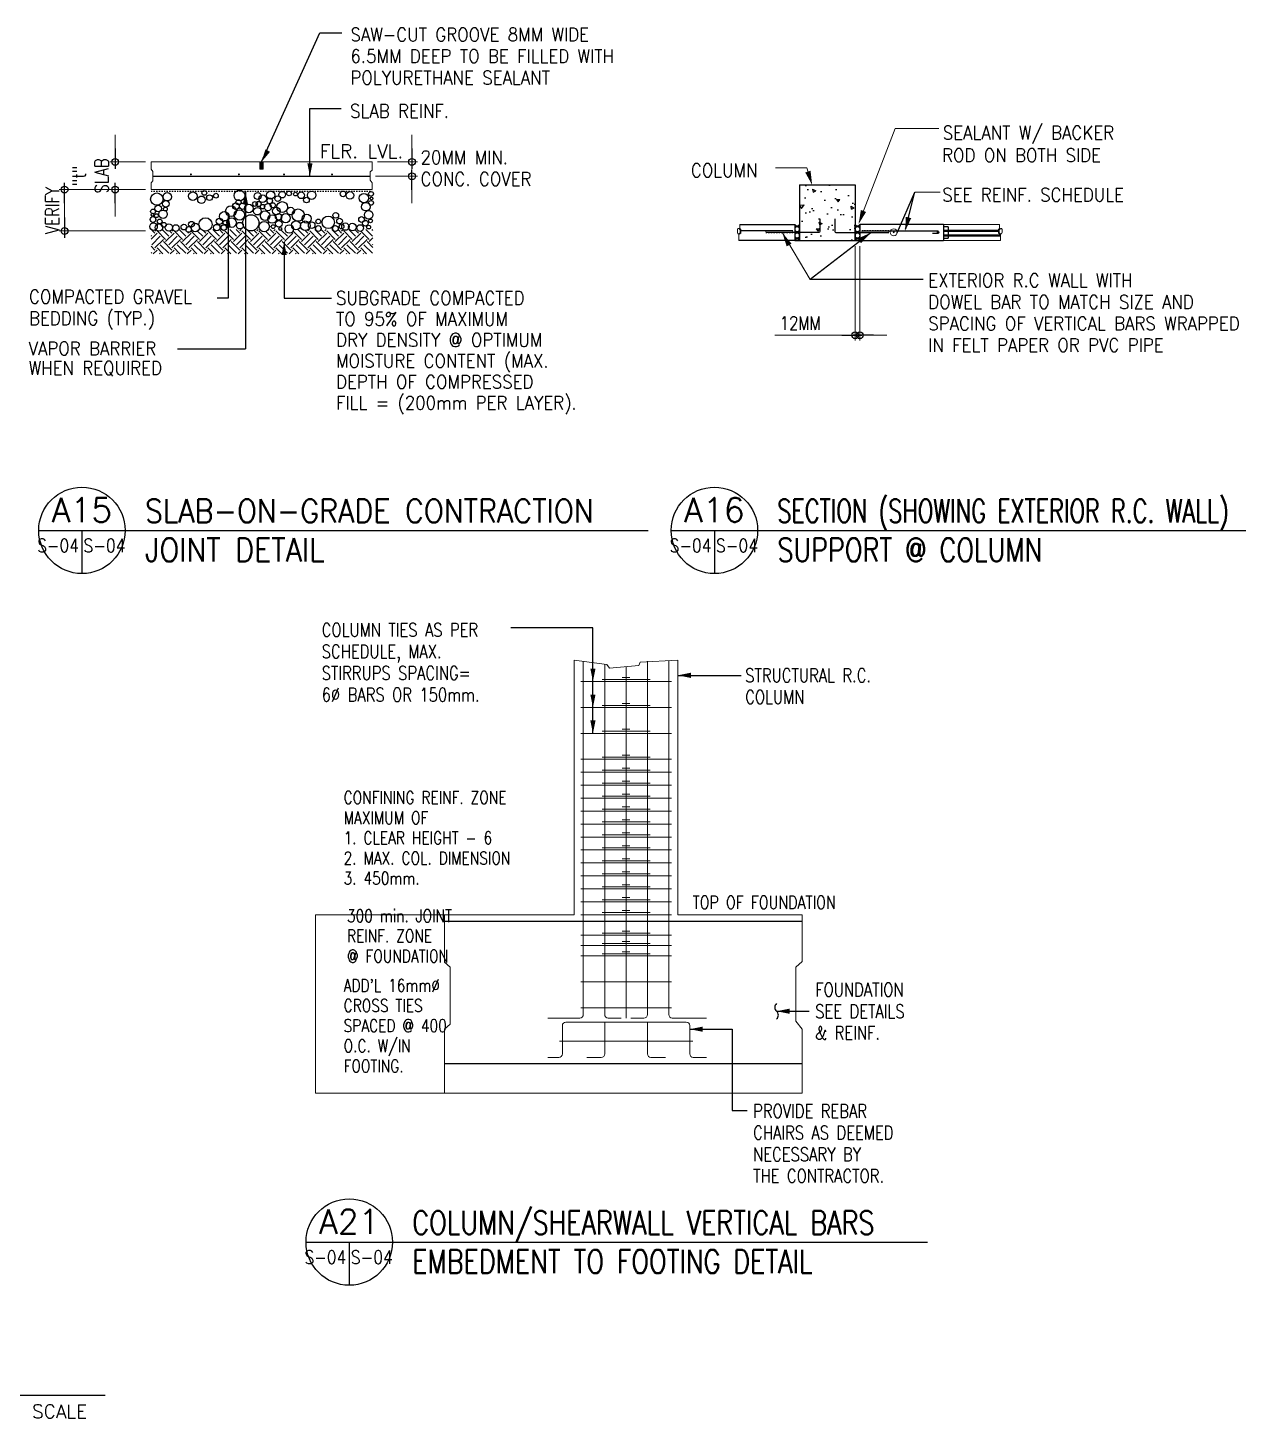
# Model space of a CAD drawing. Header units: millimetres. Extents: x 3475 to 3878, y 2024 to 2251.
# Drawn here: x 3729.2 to 3822.4, y 2025.2 to 2132.3 of the extents above; entities that cross this region are included whole.
import ezdxf
from ezdxf.enums import TextEntityAlignment as Align

# ---------------------------------------------------------------- set-up
doc = ezdxf.new("R2010")
doc.units = ezdxf.units.MM
doc.linetypes.add('HID', pattern=[0.3, 0.2, -0.1])
doc.linetypes.add('HIDDEN2', pattern=[0.1875, 0.125, -0.0625])
for name, color, linetype in [('1R', 1, 'Continuous'), ('3G', 3, 'Continuous'), ('5B', 5, 'Continuous'), ('6M', 6, 'Continuous'), ('8G', 8, 'Continuous'), ('DIM', 8, 'Continuous'), ('SHE', 8, 'Continuous'), ('TG', 3, 'Continuous'), ('title', 3, 'Continuous')]:
    doc.layers.add(name, color=color, linetype=linetype)
for name, color, linetype, lineweight in [('2Y', 3, 'Continuous', 9), ('4C', 4, 'Continuous', 9), ('ST-DIM_E', 250, 'Continuous', 13)]:
    doc.layers.add(name, color=color, linetype=linetype, lineweight=lineweight)
doc.styles.add('100CL', font='romans.shx', dxfattribs={"height": 250})
doc.styles.add('175CL', font='ROMANS.shx', dxfattribs={"height": 0.45})
doc.styles.add('Dimension Text', font='simplex.shx')
doc.styles.add('ROMANS', font='romans.shx', dxfattribs={"width": 0.8})
doc.dimstyles.new('Dim100', dxfattribs={"dimtxt": 0.2, "dimasz": 0.1, "dimexe": 0.1, "dimexo": 0.1, "dimgap": 0.1, "dimtad": 1, "dimzin": 0, "dimdsep": 46, "dimtxsty": 'Dimension Text', "dimblk": 'ARCHTICK', "dimcen": 0.1, "dimdle": 0.1, "dimclrd": 1, "dimclre": 1, "dimclrt": 4, "dimadec": 0, "dimazin": 0, "dimtfac": 1, "dimtix": 1, "dimtmove": 1, "dimatfit": 3, "dimfxl": 1, "dimtolj": 1, "dimtzin": 0, "dimarcsym": 0})
doc.dimstyles.new('DIM150', dxfattribs={"dimscale": 150, "dimtxt": 2.5, "dimasz": 2.5, "dimexe": 1, "dimexo": 1, "dimgap": 1, "dimtad": 1, "dimdec": 0, "dimzin": 0, "dimdsep": 46, "dimtxsty": 'ROMANS', "dimblk": 'DIM1', "dimcen": 1, "dimclrd": 8, "dimclre": 8, "dimclrt": 3, "dimadec": 0, "dimazin": 0, "dimtfac": 1, "dimtdec": 0, "dimtofl": 0, "dimtmove": 0, "dimatfit": 3, "dimfxl": 1, "dimtolj": 1, "dimtzin": 0, "dimarcsym": 0})

# ---------------------------------------------------------------- blocks, each defined once
blk = doc.blocks.new('DIMBLK')
at = {"layer": '2Y'}
blk.add_lwpolyline([(-5, 0, 2, 0, 0), (0, 0, 0, 0, 0)], format="xyseb", dxfattribs=at)
blk = doc.blocks.new('DIM1')
at = {"color": 0}
blk.add_line((-1, 0), (0.5, 0), dxfattribs=at)
at = {"color": 3}
blk.add_circle((0, 0), 0.25, dxfattribs=at)
blk = doc.blocks.new('*D74')
at = {"layer": 'Defpoints', "color": 0, "transparency": 16777216}
for p in [(279322, -40283), (279451, -40283), (279451, -42912)]:
    blk.add_point(p, dxfattribs=at)
at = {"layer": 'TG', "color": 8, "lineweight": -2, "transparency": 16777216}
for p, q in [((279322, -40433), (279322, -43062)), ((279451, -40433), (279451, -43062)), ((278947, -42912), (277088, -42912)), ((279826, -42912), (280201, -42912))]:
    blk.add_line(p, q, dxfattribs=at)
at = {"layer": 'TG', "color": 8, "lineweight": -2, "transparency": 16777216, "xscale": 375, "yscale": 375, "zscale": 375}
blk.add_blockref('DIM1', (279322, -42912), dxfattribs=at)
at = {"layer": 'TG', "color": 8, "lineweight": -2, "transparency": 16777216, "xscale": 375, "yscale": 375, "zscale": 375, "rotation": 180}
blk.add_blockref('DIM1', (279451, -42912), dxfattribs=at)
at = {"layer": 'TG', "color": 3, "transparency": 16777216, "insert": (277795, -42575), "char_height": 375, "attachment_point": 5, "style": 'ROMANS'}
blk.add_mtext('\\A1;12MM', dxfattribs=at)
blk = doc.blocks.new('_ArchTick')
at = {"color": 0, "linetype": 'ByBlock', "const_width": 0.15}
blk.add_lwpolyline([(-0.5, -0.5), (0.5, 0.5)], dxfattribs=at)
blk = doc.blocks.new('*D81')
at = {"layer": 'Defpoints', "color": 0, "transparency": 16777216}
for p in [(264335, -59013), (267920, -59013), (267920, -63968)]:
    blk.add_point(p, dxfattribs=at)
at = {"layer": 'DIM', "color": 1, "lineweight": -2, "transparency": 16777216}
for p, q in [((267920, -59013), (264335, -59013)), ((264335, -63968), (264335, -59013)), ((267920, -63968), (264335, -63968))]:
    blk.add_line(p, q, dxfattribs=at)
at = {"layer": 'DIM', "color": 1, "lineweight": -2, "transparency": 16777216, "xscale": 0.1, "yscale": 0.1, "zscale": 0.1}
for p, rotation in [((264335, -59013), 90), ((264335, -63968), 270)]:
    blk.add_blockref('_ArchTick', p, dxfattribs=dict(at, rotation=rotation))
at = {"layer": 'DIM', "color": 4, "transparency": 16777216, "insert": (264335, -61168), "char_height": 0.2, "attachment_point": 5, "rotation": 90, "style": 'Dimension Text'}
blk.add_mtext('\\A1;FOOTING "t"', dxfattribs=at)
blk = doc.blocks.new('*D82')
at = {"layer": 'Defpoints', "color": 0, "transparency": 16777216}
for p in [(259765, -38096), (258769, -38864), (259765, -38864)]:
    blk.add_point(p, dxfattribs=at)
at = {"layer": 'DIM', "color": 8, "lineweight": -2, "transparency": 16777216}
for p, q in [((258769, -37721), (258769, -37346)), ((259615, -38096), (258619, -38096)), ((259615, -38864), (258619, -38864)), ((258769, -39239), (258769, -39614))]:
    blk.add_line(p, q, dxfattribs=at)
at = {"layer": 'DIM', "color": 8, "lineweight": -2, "transparency": 16777216, "xscale": 375, "yscale": 375, "zscale": 375}
for p, rotation in [((258769, -38096), 270), ((258769, -38864), 90)]:
    blk.add_blockref('DIM1', p, dxfattribs=dict(at, rotation=rotation))
at = {"layer": 'DIM', "color": 3, "transparency": 16777216, "insert": (258083, -38480), "char_height": 375, "attachment_point": 5, "rotation": 90, "style": 'ROMANS'}
blk.add_mtext('\\A1;"t"\\PSLAB', dxfattribs=at)
blk = doc.blocks.new('*D83')
at = {"layer": 'Defpoints', "color": 0, "transparency": 16777216}
for p in [(259765, -38864), (257364, -40015), (259765, -40015)]:
    blk.add_point(p, dxfattribs=at)
at = {"layer": 'DIM', "color": 8, "lineweight": -2, "transparency": 16777216}
for p, q in [((259615, -38864), (257214, -38864)), ((257364, -39239), (257364, -39640)), ((259615, -40015), (257214, -40015))]:
    blk.add_line(p, q, dxfattribs=at)
at = {"layer": 'DIM', "color": 8, "lineweight": -2, "transparency": 16777216, "xscale": 375, "yscale": 375, "zscale": 375}
for p, rotation in [((257364, -38864), 90), ((257364, -40015), 270)]:
    blk.add_blockref('DIM1', p, dxfattribs=dict(at, rotation=rotation))
at = {"layer": 'DIM', "color": 3, "transparency": 16777216, "insert": (257026, -39440), "char_height": 375, "attachment_point": 5, "rotation": 90, "style": 'ROMANS'}
blk.add_mtext('\\A1;VERIFY', dxfattribs=at)
blk = doc.blocks.new('*D85')
at = {"layer": 'Defpoints', "color": 0, "transparency": 16777216}
for p in [(265907, -38096), (265853, -38495), (267012, -38495)]:
    blk.add_point(p, dxfattribs=at)
at = {"layer": 'DIM', "color": 8, "lineweight": -2, "transparency": 16777216}
for p, q in [((267012, -37721), (267012, -37346)), ((266057, -38096), (267162, -38096)), ((266003, -38495), (267162, -38495)), ((267012, -38870), (267012, -39245))]:
    blk.add_line(p, q, dxfattribs=at)
at = {"layer": 'DIM', "color": 8, "lineweight": -2, "transparency": 16777216, "xscale": 375, "yscale": 375, "zscale": 375}
for p, rotation in [((267012, -38096), 270), ((267012, -38495), 90)]:
    blk.add_blockref('DIM1', p, dxfattribs=dict(at, rotation=rotation))
blk = doc.blocks.new('A$C6C0B0B06')
at = {"layer": 'title', "color": 2}
for p, q in [((0, 0), (16, 0)), ((8, 0), (8, -8))]:
    blk.add_line(p, q, dxfattribs=at)
blk.add_circle((8, 0), 8, dxfattribs=at)
at = {"layer": 'title', "color": 5, "style": 'ROMANS'}
blk.add_attdef('A', text='', height=4.5, dxfattribs=at).set_placement((8, 3.8), align=Align.MIDDLE)
at = {"layer": 'title', "color": 2, "style": 'ROMANS'}
for width, p, p2 in [(1.138397, (-0.28, -4.05), (7.44, -4.05)), (1.147089, (8.29, -4.05), (16.07, -4.05))]:
    blk.add_attdef('S-1', text='', height=2.5, dxfattribs=dict(at, width=width)).set_placement(p, p2, align=Align.FIT)
blk = doc.blocks.new('A$C9b866f26')
at = {"layer": 'SHE'}
h = blk.add_hatch(dxfattribs=at)
h.set_pattern_fill('ANSI31', color=256, scale=100, angle=315, style=0)
h.set_pattern_definition([(0, (17058.872, -8642.788), (4e-15, 12.5), [])])
h.paths.add_polyline_path([(25433.599, 11316.06), (25433.599, 11116.06), (25525.724, 11116.06), (25525.724, 11316.06)])
h = blk.add_hatch(dxfattribs=at)
h.set_pattern_fill('AR-CONC', color=256, scale=129.107831, angle=315, style=0)
h.set_pattern_definition([(5, (38211.45, 62635.44), (597.52, -712.097), [96.831, -1065.14]), (310, (38211.4, 62635.4), (560.029, 813.37), [77.465, -852.112]), (55.4514, (38261.2, 62576.1), (1157.549, 101.271), [82.294, -905.23]), (1.1842, (38394, 62818), (823.21, -1125.424), [145.246, -1597.71]), (51.6356, (38462.6, 62724.2), (1742.583, 36.02), [123.44, -1357.844]), (306.1842, (38394, 62818), (1742.583, 36.02), [116.197, -1278.168]), (336, (38439.7, 62681.1), (177.372, -912.497), [96.831, -1065.14]), (281, (38439.7, 62681.1), (884.141, 439.881), [77.465, -852.112]), (26.4514, (38454.5, 62605.05), (1061.512, -472.617), [82.294, -905.23]), (352.5, (38211.45, 62635.44), (315.01, 292.8078), [0, -841.783, 0, -865.0225, 0, -855.3394]), (322.5, (38211.45, 62635.44), (600.2345, 119.9062), [0, -493.192, 0, -822.417, 0, -325.9973]), (282.5, (38007.86, 62839.02), (466.7516, -507.9337), [0, -322.7696, 0, -1007.041, 0, -1336.266]), (272.5, (37916.6, 62930.3), (623.797, -441.0194), [0, -419.6005, 0, -668.7786, 0, -948.9426])])
h.paths.add_polyline_path([(41969.266, 9128.72), (41969.266, 9580.597), (41969.266, 10678.014), (40419.972, 10678.014), (40419.972, 9128.72)])
h = blk.add_hatch(dxfattribs=at)
h.set_pattern_fill('EARTH', color=256, scale=1333.333333, angle=45, style=0)
h.set_pattern_definition([(45, (-68672.13, -4321.93), (4e-14, 471.4045), [333.3333, -333.3333]), (45, (-68760.5, -4233.54), (4e-14, 471.4045), [333.3333, -333.3333]), (45, (-68848.9, -4145.15), (4e-14, 471.4045), [333.3333, -333.3333]), (135, (-68848.9, -4086.22), (-471.4045, 4e-14), [333.3333, -333.3333]), (135, (-68760.5, -3997.84), (-471.4045, 4e-14), [333.3333, -333.3333]), (135, (-68672.13, -3909.45), (-471.4045, 4e-14), [333.3333, -333.3333])])
h.paths.add_polyline_path([(24173.027, 9435.541), (24041.428, 9435.541, -0.353669216), (23809.212, 9435.541), (23745.96, 9435.541, -0.592742131), (23537.658, 9435.541), (23536.163, 9435.541, -0.947575717), (23378.095, 9435.541), (23361.829, 9435.541, -0.245206354), (23288.601, 9435.541), (23182.249, 9435.541, -0.597067784), (23019.673, 9435.541), (22988.26, 9435.541, -0.525697708), (22820.432, 9435.541), (22716.475, 9435.541, -0.525697708), (22548.647, 9435.541), (22545.688, 9435.541, -0.342662423), (22416.241, 9435.541), (22416.241, 8761.844), (24831.783, 8761.844), (25465.937, 9403.999, -0.075604532), (25435.788, 9435.541), (25306.199, 9435.541, -0.292915299), (25064.211, 9435.541), (24488.84, 9435.541, -0.387201701), (24383.612, 9435.541), (24304.1, 9435.541, -0.451635815)])
h.paths.add_polyline_path([(25465.937, 9403.999), (24831.783, 8761.844), (28574.064, 8761.844), (28574.064, 9435.541), (28300.519, 9435.541, -0.597067784), (28137.943, 9435.541), (28085.393, 9435.541, -0.449203339), (27927.593, 9435.541), (27868.663, 9435.541, -0.324615855), (27749, 9435.541), (27606.262, 9435.541, -0.664875702), (27460.293, 9435.541), (27131.371, 9435.541, -0.664875907), (26985.402, 9435.541), (26775.753, 9435.541, -0.328050443), (26618.213, 9435.541), (26481.097, 9435.541, -0.176544847), (26394.007, 9435.541), (26371.144, 9435.541, -0.862456228), (26136.275, 9435.541), (26038.597, 9435.541, -0.623067421), (25967.549, 9435.541), (25673.341, 9435.541, -0.427496397)])
at = {"layer": '1R'}
for p, q in [((44422.315, 9422.325), (45952.099, 9422.325)), ((44422.315, 9396.504), (45952.099, 9396.504)), ((44422.315, 9291.793), (46005.514, 9291.793)), ((44422.315, 9265.971), (46005.514, 9265.971))]:
    blk.add_line(p, q, dxfattribs=at)
at = {"layer": '2Y', "color": 8}
for p, q in [((42082.459, 9639.262), (43076.773, 12248.302)), ((43076.773, 12248.302), (44289.443, 12248.302)), ((40623.678, 11148.082), (39758.12, 11148.082)), ((40758.191, 10727.205), (40623.678, 11148.082)), ((43624.681, 10473.929), (44331.485, 10473.929)), ((39946.515, 9345.99), (40718.442, 8050.404))]:
    blk.add_line(p, q, dxfattribs=at)
at = {"layer": '2Y', "color": 2}
for p, q in [((25433.599, 11316.06), (22412.32, 11316.06)), ((25433.599, 11116.06), (25433.599, 11316.06)), ((28553.986, 11316.06), (25525.724, 11316.06)), ((25525.724, 11316.06), (25525.724, 11116.06)), ((25525.724, 11116.06), (25433.599, 11116.06)), ((22412.32, 10548.351), (25483.864, 10548.351)), ((25483.864, 10548.351), (28553.986, 10548.351))]:
    blk.add_line(p, q, dxfattribs=at)
at = {"layer": '2Y', "color": 1}
for p, q in [((22412.32, 11316.06), (22412.32, 11116.99)), ((28553.986, 11089.226), (28553.986, 11316.06)), ((22412.32, 11116.99), (22459.286, 11054.255)), ((22459.286, 11054.255), (22459.286, 10786.423)), ((28500.038, 11044.603), (28553.986, 11089.226)), ((28500.038, 10804.754), (28500.038, 11044.603)), ((22459.286, 10786.423), (22412.32, 10738.165)), ((22412.32, 10738.165), (22412.32, 10548.351)), ((28553.986, 10732.242), (28500.038, 10804.754)), ((28553.986, 10548.351), (28553.986, 10732.242))]:
    blk.add_line(p, q, dxfattribs=at)
at = {"layer": '2Y'}
for p, q in [((44422.315, 9580.597), (45978.807, 9580.597)), ((44422.315, 9128.72), (46005.514, 9128.72))]:
    blk.add_line(p, q, dxfattribs=at)
at = {"layer": '2Y', "color": 2, "linetype": 'Continuous'}
for p, q in [((34166.045, -2525.311), (34166.045, -9600.913)), ((35070.613, -2649.196), (34166.045, -2525.311)), ((35149.095, -2747.264), (35070.613, -2649.196)), ((35958.449, -2678.616), (35149.095, -2747.264)), ((35997.691, -2580.548), (35958.449, -2678.616)), ((37044.951, -2525.311), (35997.691, -2580.548)), ((37044.951, -9600.913), (37044.951, -2525.311)), ((34166.045, -9600.913), (30567.412, -9600.913)), ((40492.998, -9600.913), (37044.951, -9600.913)), ((30567.412, -14556.09), (40492.998, -14556.09))]:
    blk.add_line(p, q, dxfattribs=at)
at = {"layer": '2Y', "color": 1, "linetype": 'Continuous'}
for p, q in [((30567.412, -9600.913), (30567.412, -10920.485)), ((40492.998, -10898.106), (40492.998, -9600.913)), ((30567.412, -10920.485), (30724.122, -11054.759)), ((30724.122, -11054.759), (30724.122, -12643.669)), ((40325.292, -11054.759), (40492.998, -10898.106)), ((40325.292, -12554.153), (40325.292, -11054.759)), ((30724.122, -12643.669), (30567.412, -12777.943)), ((40492.998, -12777.943), (40325.292, -12554.153)), ((30567.412, -12777.943), (30567.412, -14556.09)), ((40492.998, -14556.09), (40492.998, -12777.943))]:
    blk.add_line(p, q, dxfattribs=at)
at = {"layer": '2Y'}
for points in [[(38733.732, 9469.087), (38774.143, 9432.058), (38774.143, 9344.536), (38732.89, 9311.715), (38714.368, 9315.081), (38697.53, 9360.526), (38698.372, 9442.999), (38712.685, 9466.562)], [(46011.774, 9469.087), (45971.363, 9432.058), (45971.363, 9344.536), (46012.616, 9311.715), (46031.138, 9315.081), (46047.976, 9360.526), (46047.134, 9442.999), (46032.822, 9466.562)]]:
    blk.add_lwpolyline(points, close=True, dxfattribs=at)
for points in [[(38766.7, 9580.597), (38766.7, 9464.125), (38793.407, 9437.428), (38793.407, 9337.316), (38739.992, 9297.271), (38739.992, 9128.72)], [(45978.807, 9580.597), (45978.807, 9464.125), (45952.099, 9437.428), (45952.099, 9337.316), (46005.514, 9297.271), (46005.514, 9128.72)]]:
    blk.add_lwpolyline(points, dxfattribs=at)
at = {"layer": '2Y', "linetype": 'HIDDEN2', "ltscale": 0.1}
for points in [[(40238.328, 9410.544), (39483.844, 9410.544), (39483.844, 9345.99), (40238.328, 9345.99)], [(42150.911, 9410.544), (42905.395, 9410.544), (42905.395, 9345.99), (42150.911, 9345.99)]]:
    blk.add_lwpolyline(points, close=True, dxfattribs=at)
at = {"layer": '2Y', "const_width": 25.822}
for points in [[(43027.422, 9362.067, 1), (43053.243, 9362.067, 1)], [(44245.887, 9362.067, 1), (44271.709, 9362.067, 1)]]:
    blk.add_lwpolyline(points, format="xyb", close=True, dxfattribs=at)
at = {"layer": '2Y'}
blk.add_circle((43040.332, 9362.067), 96.292, dxfattribs=at)
at = {"layer": '3G', "color": 4, "linetype": 'HID'}
blk.add_line((22412.32, 10502.199), (28553.986, 10502.199), dxfattribs=at)
at = {"layer": '3G'}
for p, q in [((40419.972, 10678.014), (41969.266, 10678.014)), ((40419.972, 10678.014), (40419.972, 9128.72)), ((41969.266, 10678.014), (41969.266, 9128.72)), ((38766.7, 9580.597), (40290.864, 9580.597)), ((44422.315, 9580.597), (42098.374, 9580.597)), ((44422.315, 9580.597), (44422.315, 9128.72)), ((44551.423, 9516.043), (44422.315, 9516.043)), ((44551.423, 9516.043), (44551.423, 9193.274)), ((40419.972, 9128.72), (38739.992, 9128.72)), ((40419.972, 9128.72), (41969.266, 9128.72)), ((41969.266, 9128.72), (44422.315, 9128.72)), ((44422.315, 9193.274), (44551.423, 9193.274))]:
    blk.add_line(p, q, dxfattribs=at)
for points in [[(40290.864, 9580.597), (40290.864, 9128.72), (40419.972, 9128.72), (40419.972, 9580.597)], [(42098.374, 9580.597), (42098.374, 9128.72), (41969.266, 9128.72), (41969.266, 9580.597)]]:
    blk.add_lwpolyline(points, dxfattribs=at)
at = {"layer": '4C', "color": 4, "linetype": 'Continuous'}
for p, q in [((34417.949, -2559.81), (34417.949, -12377.342)), ((35011.723, -2641.131), (35011.723, -12377.342)), ((36199.272, -2559.81), (36199.272, -12377.342)), ((36793.047, -12377.342), (36793.047, -2538.598)), ((34939.751, -3065.797), (36271.245, -3065.797)), ((35497.539, -3008.219), (35713.457, -3008.219)), ((35605.498, -2708.553), (35605.498, -12473.305)), ((34345.976, -3123.375), (36865.019, -3123.375)), ((34345.976, -3843.101), (36865.019, -3843.101)), ((34939.751, -3785.523), (36271.245, -3785.523)), ((35497.539, -3727.945), (35713.457, -3727.945)), ((34345.976, -4562.828), (36865.019, -4562.828)), ((34939.751, -4505.25), (36271.245, -4505.25)), ((35497.539, -4447.672), (35713.457, -4447.672)), ((34345.976, -5282.554), (36865.019, -5282.554)), ((34939.751, -5224.976), (36271.245, -5224.976)), ((35497.539, -5167.398), (35713.457, -5167.398)), ((34345.976, -5642.418), (36865.019, -5642.418)), ((34939.751, -5584.84), (36271.245, -5584.84)), ((35497.539, -5527.261), (35713.457, -5527.261)), ((34345.976, -6002.281), (36865.019, -6002.281)), ((34939.751, -5944.703), (36271.245, -5944.703)), ((35497.539, -5887.125), (35713.457, -5887.125)), ((34345.976, -6362.144), (36865.019, -6362.144)), ((34939.751, -6304.566), (36271.245, -6304.566)), ((35497.539, -6246.988), (35713.457, -6246.988)), ((34345.976, -6722.007), (36865.019, -6722.007)), ((34939.751, -6664.429), (36271.245, -6664.429)), ((35497.539, -6606.851), (35713.457, -6606.851)), ((34345.976, -7081.871), (36865.019, -7081.871)), ((34939.751, -7024.293), (36271.245, -7024.293)), ((35497.539, -6966.714), (35713.457, -6966.714)), ((35497.539, -7326.578), (35713.457, -7326.578)), ((34345.976, -7441.734), (36865.019, -7441.734)), ((34939.751, -7384.156), (36271.245, -7384.156)), ((35497.539, -7686.441), (35713.457, -7686.441)), ((34345.976, -7801.597), (36865.019, -7801.597)), ((34939.751, -7744.019), (36271.245, -7744.019)), ((34939.751, -8103.882), (36271.245, -8103.882)), ((35497.539, -8046.304), (35713.457, -8046.304)), ((34345.976, -8161.46), (36865.019, -8161.46)), ((34939.751, -8463.746), (36271.245, -8463.746)), ((35497.539, -8406.167), (35713.457, -8406.167)), ((34345.976, -8521.324), (36865.019, -8521.324)), ((34345.976, -8881.187), (36865.019, -8881.187)), ((34939.751, -8823.609), (36271.245, -8823.609)), ((35497.539, -8766.031), (35713.457, -8766.031)), ((34345.976, -9241.05), (36865.019, -9241.05)), ((34939.751, -9183.472), (36271.245, -9183.472)), ((35497.539, -9125.894), (35713.457, -9125.894)), ((34345.976, -9600.913), (36865.019, -9600.913)), ((34939.751, -9543.335), (36271.245, -9543.335)), ((35497.539, -9485.757), (35713.457, -9485.757)), ((34345.976, -10169.497), (36865.019, -10169.497)), ((34939.751, -10111.919), (36271.245, -10111.919)), ((34939.751, -10399.81), (36271.245, -10399.81)), ((35497.539, -10054.341), (35713.457, -10054.341)), ((35497.539, -10342.232), (35713.457, -10342.232)), ((34345.976, -10457.388), (36865.019, -10457.388)), ((34345.976, -10745.279), (36865.019, -10745.279)), ((34939.751, -10687.7), (36271.245, -10687.7)), ((35497.539, -10630.122), (35713.457, -10630.122)), ((34345.976, -11465.005), (36865.019, -11465.005)), ((34345.976, -12184.732), (36865.019, -12184.732)), ((33429.923, -12473.305), (34321.986, -12473.305)), ((35470.851, -12473.305), (35107.687, -12473.305)), ((35740.144, -12473.305), (36103.309, -12473.305)), ((37838.65, -12473.305), (36889.01, -12473.305))]:
    blk.add_line(p, q, dxfattribs=at)
at = {"layer": '4C'}
for p, q in [((33835.628, -12683.509), (33835.628, -13469.023)), ((33931.592, -12587.546), (37279.404, -12587.546)), ((35011.723, -12587.546), (35011.723, -13469.023)), ((36199.272, -12587.546), (36199.272, -13469.023)), ((37375.367, -12683.509), (37375.367, -13469.023)), ((33755.091, -13118.736), (37460.933, -13118.736)), ((33429.923, -13564.987), (33739.665, -13564.987)), ((34512.145, -13564.987), (34915.76, -13564.987)), ((36295.236, -13564.987), (36702.77, -13564.987)), ((37471.331, -13564.987), (37838.65, -13564.987))]:
    blk.add_line(p, q, dxfattribs=at)
at = {"layer": '4C', "const_width": 26.667}
for points in [[(23533.539, 10970.185, -1), (23506.872, 10970.185, -1)], [(24866.872, 10970.185, -1), (24840.206, 10970.185, -1)], [(26092.451, 10970.185, 1), (26119.118, 10970.185, 1)], [(27425.785, 10970.185, 1), (27452.451, 10970.185, 1)]]:
    blk.add_lwpolyline(points, format="xyb", close=True, dxfattribs=at)
at = {"layer": '4C'}
for centre in [(40355.418, 9444.132), (40355.418, 9273.67), (42033.82, 9444.132), (42033.82, 9273.67)]:
    blk.add_circle(centre, 64.554, dxfattribs=at)
for centre, radius, start, end in [((40355.418, 9614.294), 74.622, 210.108744, 329.891256), ((40355.418, 9614.294), 84.951, 220.544957, 319.455043), ((40355.418, 9614.294), 95.28, 227.3497829, 312.6502171), ((40355.418, 9614.294), 105.608, 232.3194499, 307.6805501), ((42033.82, 9614.294), 74.622, 210.108744, 329.891256), ((42033.82, 9614.294), 84.951, 220.544957, 319.455043), ((42033.82, 9614.294), 95.28, 227.3497829, 312.6502171), ((42033.82, 9614.294), 105.608, 232.3194499, 307.6805501), ((40355.418, 9103.508), 105.608, 52.3194499, 127.6805501), ((40355.418, 9103.508), 95.28, 47.3497829, 132.6502171), ((40355.418, 9103.508), 84.951, 40.544957, 139.455043), ((40355.418, 9103.508), 74.622, 30.108744, 149.891256), ((42033.82, 9103.508), 105.608, 52.3194499, 127.6805501), ((42033.82, 9103.508), 95.28, 47.3497829, 132.6502171), ((42033.82, 9103.508), 84.951, 40.544957, 139.455043), ((42033.82, 9103.508), 74.622, 30.108744, 149.891256), ((33931.592, -12683.509), 95.964, 90, 180), ((37279.404, -12683.509), 95.964, 0, 90), ((33739.665, -13469.023), 95.964, 270, 0), ((34915.76, -13469.023), 95.964, 270, 0), ((36295.236, -13469.023), 95.964, 180, 270), ((37471.331, -13469.023), 95.964, 180, 270)]:
    blk.add_arc(centre, radius, start, end, dxfattribs=at)
at = {"layer": '4C', "color": 4, "linetype": 'Continuous'}
for centre, start, end in [((34321.986, -12377.342), 270, 0), ((35107.687, -12377.342), 180, 270), ((36103.309, -12377.342), 270, 0), ((36889.01, -12377.342), 180, 270)]:
    blk.add_arc(centre, 95.964, start, end, dxfattribs=at)
at = {"layer": '5B'}
for points in [[(40983.888, 9732.654), (40983.888, 9384.723, -0.414213562), (40958.066, 9358.901), (39483.844, 9358.901)], [(41405.351, 9732.654), (41405.351, 9384.723, 0.414213562), (41431.173, 9358.901), (42905.395, 9358.901)], [(42150.911, 9397.633), (44260.795, 9397.633, -1), (44260.795, 9325.53), (44113.905, 9325.53)]]:
    blk.add_lwpolyline(points, format="xyb", dxfattribs=at)
blk.add_lwpolyline([(40238.328, 9397.633), (38793.407, 9397.633)], dxfattribs=at)
at = {"layer": '6M', "color": 6}
blk.add_line((22459.286, 10916.851), (28500.038, 10916.851), dxfattribs=at)
at = {"layer": '6M', "color": 6, "linetype": 'Continuous'}
for p, q in [((30567.412, -9780.845), (40492.998, -9780.845)), ((30567.412, -13739.341), (40492.998, -13739.341))]:
    blk.add_line(p, q, dxfattribs=at)
at = {"layer": '8G'}
for p, q in [((25479.662, 11316.06), (27101.776, 14900.806)), ((27101.776, 14900.806), (27707.039, 14900.806)), ((26825.442, 10916.851), (26825.442, 12803.854)), ((26825.442, 12803.854), (27696.639, 12803.854)), ((25033.033, 10502.199), (25033.033, 6126.038)), ((24556.933, 9850.775), (24556.933, 7535.182)), ((26108.239, 9086.618), (26108.239, 7535.182)), ((24556.933, 7535.182), (24250.589, 7535.182)), ((26108.239, 7535.182), (27428.993, 7535.182)), ((23151.759, 6126.038), (25033.033, 6126.038)), ((34685.17, -1626.997), (32409.179, -1626.997)), ((34685.17, -4562.828), (34685.17, -1626.997)), ((37044.951, -2949.862), (38801.817, -2949.862)), ((39787.97, -12283.321), (40691.532, -12283.321)), ((37375.367, -12782.244), (38552.855, -12782.244)), ((38552.855, -12782.244), (38552.855, -15038.937)), ((38552.855, -15038.937), (38966.603, -15038.937))]:
    blk.add_line(p, q, dxfattribs=at)
at = {"layer": '8G', "color": 2}
for points in [[(25653.689, 11631.046, 143.945, 0, 0), (25479.662, 11316.06, 0, 0, 0)], [(26825.442, 11276.715, 143.945, 0, 0), (26825.442, 10916.851, 0, 0, 0)], [(25033.033, 10142.335, 143.945, 0, 0), (25033.033, 10502.199, 0, 0, 0)], [(24556.933, 9490.912, 143.945, 0, 0), (24556.933, 9850.775, 0, 0, 0)], [(26108.239, 8726.755, 143.945, 0, 0), (26108.239, 9086.618, 0, 0, 0)], [(34685.17, -2763.512, 143.945, 0, 0), (34685.17, -3123.375, 0, 0, 0)], [(37404.814, -2949.862, 143.945, 0, 0), (37044.951, -2949.862, 0, 0, 0)], [(34685.17, -3483.238, 143.945, 0, 0), (34685.17, -3843.101, 0, 0, 0)], [(34685.17, -4202.965, 143.945, 0, 0), (34685.17, -4562.828, 0, 0, 0)], [(40147.833, -12283.321, 143.945, 0, 0), (39787.97, -12283.321, 0, 0, 0)], [(37735.231, -12782.244, 143.945, 0, 0), (37375.367, -12782.244, 0, 0, 0)]]:
    blk.add_lwpolyline(points, format="xyseb", dxfattribs=at)
at = {"layer": '8G', "color": 4}
for centre, start, end in [((39877.422, -12176.476), 129.9365961, 230.0634039), ((39698.518, -12390.165), 309.9365961, 50.0634039)]:
    blk.add_arc(centre, 139.347, start, end, dxfattribs=at)
at = {"layer": 'Defpoints'}
blk.add_line((25433.599, 11316.06), (25525.724, 11316.06), dxfattribs=at)
at = {"layer": 'SHE'}
for p, q in [((43135.872, 9350.057), (43624.681, 10473.929)), ((43370.407, 9447.761), (43624.681, 10473.929)), ((42400.452, 9345.99), (40718.442, 8050.404)), ((43860.852, 8050.404), (40718.442, 8050.404))]:
    blk.add_line(p, q, dxfattribs=at)
at = {"layer": 'SHE', "color": 8}
for centre, radius in [((22573.304, 10283.48), 171.488), ((22863.515, 10349.393), 118.723), ((23574.386, 10361.948), 118.723), ((23892.446, 10454.853), 65.957), ((24214.693, 10377.641), 65.913), ((24868.611, 10382.175), 150.765), ((25375.119, 10366.73), 96.46), ((25733.382, 10394.52), 113.865), ((26052.907, 10406.726), 92.34), ((26245.125, 10440.834), 65.957), ((26422.895, 10422.629), 52.766), ((26583.495, 10388.941), 92.34), ((26873.706, 10388.941), 118.643), ((27744.34, 10428.488), 79.095), ((27937.395, 10385.174), 105.46), ((28324.762, 10309.845), 131.914), ((28522.633, 10428.488), 65.957), ((22612.879, 10019.83), 92.34), ((22823.941, 10151.655), 92.34), ((22810.75, 10006.647), 52.766), ((23813.926, 10263.602), 105.46), ((24037.552, 10323.028), 79.149), ((24633.887, 9950.081), 149.255), ((24769.78, 10085.882), 89.933), ((24843.903, 10196.992), 72.022), ((24955.088, 10085.882), 87.326), ((25129.717, 10019.411), 118.643), ((25300.368, 10147.679), 65.913), ((25367.163, 9947.012), 105.531), ((25399.827, 10147.61), 72.022), ((25511.012, 10292.657), 106.248), ((25511.012, 10073.537), 61.754), ((25659.258, 10061.191), 99.584), ((25708.674, 10234.028), 78.127), ((25795.151, 10110.573), 72.022), ((25893.982, 9950.081), 106.225), ((25931.043, 10295.756), 79.071), ((26054.582, 10061.191), 150.765), ((26289.306, 9950.081), 106.248), ((26728.601, 10257.115), 79.095), ((28377.528, 10072.56), 118.723), ((28522.633, 10178.02), 65.913), ((28535.825, 10296.663), 39.548), ((22467.773, 9716.632), 79.148), ((22467.773, 9940.735), 65.957), ((22454.582, 9848.457), 39.574), ((22560.113, 9822.092), 52.73), ((22652.453, 9663.902), 65.957), ((22744.793, 9861.64), 118.723), ((23536.278, 9584.807), 79.149), ((23925.32, 9579.157), 184.68), ((24312.687, 9666.134), 89.066), ((24448.579, 9801.935), 133.6), ((24473.287, 9629.097), 61.754), ((24649.801, 9629.167), 131.914), ((24649.801, 9629.167), 131.914), ((24867.564, 9842.389), 145.008), ((25185.205, 9624.354), 224.254), ((25554.565, 9518.894), 145.106), ((25580.947, 9822.092), 131.914), ((25778.819, 9729.815), 118.643), ((25955.751, 9789.589), 89.067), ((25963.499, 9597.989), 92.34), ((26153.413, 9752.553), 127.171), ((26437.552, 9555.024), 127.171), ((26499.321, 9838.971), 171.596), ((26696.983, 9542.679), 132.978), ((26734.045, 9740.207), 125.982), ((27058.386, 9663.902), 65.957), ((27335.406, 9637.537), 171.488), ((27542.281, 9831.299), 79.148), ((27647.603, 9671.853), 79.095), ((28258.805, 9716.632), 79.095), ((28364.336, 9611.172), 79.149), ((28456.676, 9848.457), 118.643), ((28509.442, 9677.084), 52.73), ((22480.964, 9518.894), 105.531), ((22632.561, 9493.296), 101.869), ((22768.454, 9567.37), 66.521), ((22904.346, 9493.296), 101.869), ((23100.961, 9479.347), 92.34), ((23325.215, 9505.712), 79.148), ((23457.129, 9439.799), 79.148), ((23641.809, 9492.529), 118.723), ((24238.564, 9493.296), 87.354), ((24436.226, 9493.296), 78.127), ((24881.802, 9545.259), 92.278), ((25805.201, 9518.894), 52.73), ((26003.073, 9452.982), 39.574), ((26253.71, 9452.982), 118.723), ((26873.706, 9558.442), 92.34), ((27058.386, 9466.164), 79.149), ((27533.277, 9466.164), 79.148), ((27704.766, 9518.894), 65.913), ((27808.831, 9517.987), 101.869), ((28006.493, 9505.642), 105.543), ((28219.231, 9479.347), 92.34), ((28456.676, 9505.712), 52.766)]:
    blk.add_circle(centre, radius, dxfattribs=at)
at = {"layer": 'title', "color": 2}
for p, q in [((19293.534, 1078.02), (36215.809, 1078.02)), ((36859.737, 1078.02), (54110.689, 1078.02)), ((26717.809, -18696.98), (43979.859, -18696.98)), ((-12232.05, -22946.98), (21138.962, -22946.98))]:
    blk.add_line(p, q, dxfattribs=at)
at = {"layer": '2Y', "color": 8}
for p, xscale, yscale, zscale, rotation in [((40773.913, 10678.014), 77.4646985473587, 77.4646985473587, 77.4646985473587, 287.7239758135302), ((42064.298, 9590.918), 77.46469854732025, 77.46469854732025, 77.46469854732025, 249.4107416144917), ((43357.986, 9397.633), 77.46469854733508, 77.46469854733508, 77.46469854733508, 256.0830204988808), ((39946.515, 9345.99), 77.46469854733989, 77.46469854733989, 77.46469854733989, 118.9448395741794), ((42400.452, 9345.99), 77.46469854735477, 77.46469854735477, 77.46469854735477, 35.3267763949085)]:
    blk.add_blockref('DIMBLK', p, dxfattribs=dict(at, xscale=xscale, yscale=yscale, zscale=zscale, rotation=rotation))
at = {"layer": 'title'}
ref = blk.add_blockref('A$C6C0B0B06', (19293.534, 1078.02), dxfattribs=dict(at, xscale=150, yscale=150, zscale=150))
ref.add_attrib('A', 'A15', dxfattribs={"color": 5, "height": 675, "style": 'ROMANS'}).set_placement((20493.534, 1648.574), align=Align.MIDDLE)
ref.add_attrib('S-1', 'S-04', dxfattribs={"color": 2, "height": 375, "style": 'ROMANS', "width": 0.772483}).set_placement((19251.199, 470.931), (20409.924, 470.931), align=Align.FIT)
ref.add_attrib('S-1', 'S-04', dxfattribs={"color": 2, "height": 375, "style": 'ROMANS', "width": 0.778382}).set_placement((20536.728, 470.931), (21704.3, 470.931), align=Align.FIT)
ref = blk.add_blockref('A$C6C0B0B06', (36859.737, 1078.02), dxfattribs=dict(at, xscale=150, yscale=150, zscale=150))
ref.add_attrib('A', 'A16', dxfattribs={"color": 5, "height": 675, "style": 'ROMANS'}).set_placement((38059.737, 1648.574), align=Align.MIDDLE)
ref.add_attrib('S-1', 'S-04', dxfattribs={"color": 2, "height": 375, "style": 'ROMANS', "width": 0.772483}).set_placement((36817.402, 470.931), (37976.127, 470.931), align=Align.FIT)
ref.add_attrib('S-1', 'S-04', dxfattribs={"color": 2, "height": 375, "style": 'ROMANS', "width": 0.778382}).set_placement((38102.931, 470.931), (39270.504, 470.931), align=Align.FIT)
ref = blk.add_blockref('A$C6C0B0B06', (26717.809, -18696.98), dxfattribs=dict(at, xscale=150, yscale=150, zscale=150))
ref.add_attrib('A', 'A21', dxfattribs={"color": 5, "height": 675, "style": 'ROMANS'}).set_placement((27917.809, -18126.426), align=Align.MIDDLE)
ref.add_attrib('S-1', 'S-04', dxfattribs={"color": 2, "height": 375, "style": 'ROMANS', "width": 0.772483}).set_placement((26675.474, -19304.069), (27834.199, -19304.069), align=Align.FIT)
ref.add_attrib('S-1', 'S-04', dxfattribs={"color": 2, "height": 375, "style": 'ROMANS', "width": 0.778382}).set_placement((27961.003, -19304.069), (29128.575, -19304.069), align=Align.FIT)
at = {"layer": 'TG', "style": '100CL', "width": 0.9}
for s, p in [('SAW-CUT GROOVE 8MM WIDE', (27951.007, 14668.406)), ('6.5MM DEEP TO BE FILLED WITH', (27951.007, 14068.406)), ('POLYURETHANE SEALANT', (27951.007, 13468.406)), ('SLAB REINF.', (27940.608, 12542.777)), ('SEALANT W/ BACKER', (44402.246, 11939.894)), ('20MM MIN.', (29897.616, 11253.401)), ('ROD ON BOTH SIDE', (44384.388, 11314.894)), ('COLUMN', (37405.054, 10896.398)), ('CONC. COVER', (29897.616, 10653.401)), ('SEE REINF. SCHEDULE', (44387.357, 10214.872)), ('EXTERIOR R.C WALL WITH', (43998.337, 7838.7)), ('COMPACTED GRAVEL', (19022.635, 7384.985)), ('SUBGRADE COMPACTED ', (27550.497, 7348.657)), ('DOWEL BAR TO MATCH SIZE AND', (43998.337, 7238.7)), ('BEDDING (TYP.)', (19022.635, 6784.985)), ('TO 95% OF MAXIMUM', (27550.497, 6766.022)), ('SPACING OF VERTICAL BARS WRAPPED', (43998.337, 6638.7)), ('VAPOR BARRIER', (19012.697, 5945.364)), ('DRY DENSITY @ OPTIMUM', (27550.497, 6183.386)), ('IN FELT PAPER OR PVC PIPE', (43998.337, 6038.7)), ('MOISTURE CONTENT (MAX.', (27550.497, 5600.75)), ('WHEN REQUIRED', (19012.697, 5401.585)), ('DEPTH OF COMPRESSED', (27550.497, 5018.114)), ('FILL = (200mm PER LAYER).', (27550.497, 4435.479))]:
    blk.add_text(s, height=375, dxfattribs=at).set_placement(p)
at = {"layer": 'TG', "style": '100CL'}
blk.add_text('FLR. LVL.', height=375, dxfattribs=at).set_placement((27102.888, 11424.171))
at = {"layer": 'TG', "style": '100CL', "width": 0.8}
for s, height, p in [('COLUMN TIES AS PER', 375, (27152.275, -1686.368)), ('SCHEDULE, MAX.', 375, (27152.275, -2286.368)), ('STIRRUPS SPACING=', 375, (27152.275, -2886.368)), ('STRUCTURAL R.C.', 375, (38913.528, -2949.862)), ('6%%C BARS OR 150mm.', 375, (27152.275, -3486.368)), ('COLUMN', 375, (38913.528, -3549.862)), ('CONFINING REINF. ZONE', 349.9875, (27760.87, -6346.058)), ('MAXIMUM OF', 349.9875, (27760.87, -6906.038)), ('1. CLEAR HEIGHT - 6', 349.9875, (27760.87, -7466.018)), ('2. MAX. COL. DIMENSION', 349.9875, (27760.87, -8025.998)), ('3. 450mm.', 349.9875, (27760.87, -8585.978)), ('TOP OF FOUNDATION', 360, (37453.4, -9259.09)), ('300 min. JOINT', 349.9875, (27854.254, -9630.923)), ('REINF. ZONE', 349.9875, (27854.254, -10190.903)), ('@ FOUNDATION', 349.9875, (27854.254, -10750.883)), ("ADD'L 16mm%%C", 349.9875, (27760.87, -11564.186)), ('FOUNDATION', 375, (40859.098, -11683.321)), ('CROSS TIES', 349.9875, (27760.87, -12124.166)), ('SEE DETAILS', 375, (40859.098, -12283.321)), ('SPACED @ 400', 349.9875, (27760.87, -12684.146)), ('& REINF.', 375, (40859.098, -12883.321)), ('O.C. W/IN', 349.9875, (27760.87, -13244.126)), ('FOOTING.', 349.9875, (27760.87, -13804.106)), ('PROVIDE REBAR ', 375, (39134.169, -15056.757)), ('CHAIRS AS DEEMED ', 375, (39134.169, -15656.757)), ('NECESSARY BY ', 375, (39134.169, -16256.757)), ('THE CONTRACTOR.', 375, (39134.169, -16856.757))]:
    blk.add_text(s, height=height, dxfattribs=at).set_placement(p, align=Align.MIDDLE_LEFT)
at = {"layer": 'title', "color": 6, "linetype": 'Continuous', "style": '175CL'}
for s, width, p in [('SLAB-ON-GRADE CONTRACTION', 0.9, (22244.222, 1292.686)), ('SECTION (SHOWING EXTERIOR R.C. WALL)', 0.7, (39810.425, 1292.686)), ('JOINT DETAIL', 0.9, (22244.222, 213.353)), ('SUPPORT @ COLUMN', 0.8, (39810.425, 213.353)), ('COLUMN/SHEARWALL VERTICAL BARS', 0.8, (29668.497, -18482.314)), ('EMBEDMENT TO FOOTING DETAIL', 0.8, (29668.497, -19561.647))]:
    blk.add_text(s, height=650, dxfattribs=dict(at, width=width)).set_placement(p)
at = {"layer": 'title', "color": 2, "style": '100CL'}
blk.add_text('SCALE', height=375, dxfattribs=at).set_placement((20636.073, -23589.779), align=Align.RIGHT)
at = {"layer": 'DIM'}
for base, p1, p2, text, dimstyle, picture, middle in [((21416.275, 10548.351), (22412.32, 11316.06), (22412.32, 10548.351), '"t"\\PSLAB', 'DIM150', '*D82', (21416.275, 10932.205)), ((29659.539, 10916.851), (28553.986, 11316.06), (28500.038, 10916.851), ' ', 'DIM150', '*D85', (29659.539, 11116.455)), ((20010.938, 9396.789), (22412.32, 10548.351), (22412.32, 9396.789), 'VERIFY', 'DIM150', '*D83', (20010.938, 9972.57)), ((26982.272, -9600.913), (30567.412, -14556.09), (30567.412, -9600.913), 'FOOTING "t"', 'Dim100', '*D81', (26982.272, -11756.239))]:
    dim = blk.add_linear_dim(base=base, p1=p1, p2=p2, angle=90, text=text, dimstyle=dimstyle, dxfattribs=at)
    dim.commit()
    dim.dimension.update_dxf_attribs({"geometry": picture, "text_midpoint": middle, "dimtype": 128, "insert": (-237352.662, 49412.079)})
at = {"layer": 'TG'}
dim = blk.add_linear_dim(base=(42098.374, 6499.829), p1=(41969.266, 9128.72), p2=(42098.374, 9128.72), text='12MM', dimstyle='DIM150', dxfattribs=at)
dim.commit()
dim.dimension.update_dxf_attribs({"geometry": '*D74', "text_midpoint": (40442.481, 6499.829), "dimtype": 128, "insert": (-237352.662, 49412.079)})

msp = doc.modelspace()

# ---------------------------------------------------------------- block references
at = {"layer": 'ST-DIM_E', "xscale": 0.002772, "yscale": 0.002772, "zscale": 0.002772}
msp.add_blockref('A$C9b866f26', (3676.56, 2090.64), dxfattribs=at)

doc.saveas('drawing.dxf')
